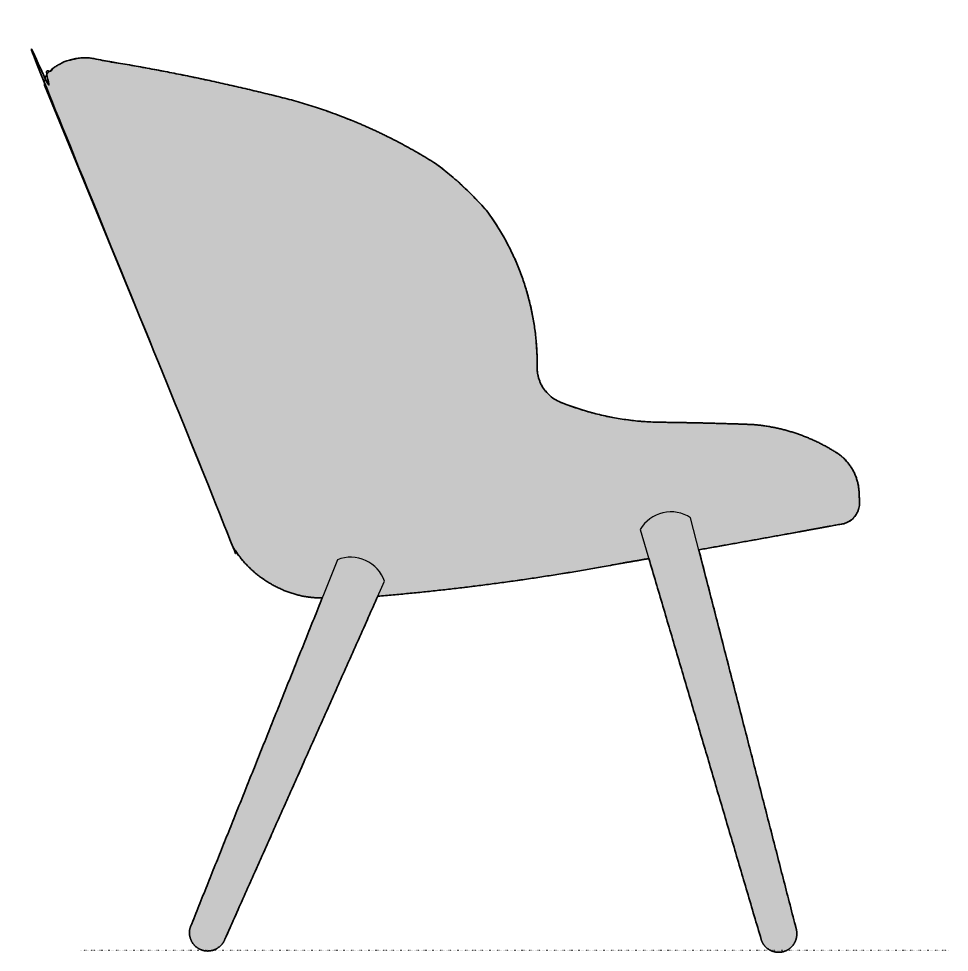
# Model space of a CAD drawing. Header units: millimetres. Extents: x 0 to 1796, y -976 to 737.
# Drawn here: x 1059 to 1796, y -2 to 737 of the extents above; entities that cross this region are included whole.
import ezdxf

# ---------------------------------------------------------------- set-up
doc = ezdxf.new("R2010")
doc.units = ezdxf.units.MM
doc.linetypes.add('Dots', pattern=[1, 0, -1])
doc.layers.add('Blocks', color=7, linetype='Continuous')
doc.layers.add('Blocks$Fill', color=7, linetype='Continuous', true_color=0xffffff)
for name, color, linetype, lineweight, true_color in [('Blocks$Inner', 7, 'Continuous', 25, 0x007f00), ('Blocks$Outline', 7, 'Continuous', 35, 0xff3f3f), ('Groud', 7, 'Dots', 25, 0x243775)]:
    doc.layers.add(name, color=color, linetype=linetype, lineweight=lineweight, true_color=true_color)

# ---------------------------------------------------------------- blocks, each defined once
blk = doc.blocks.new('Capri Lounge Chair Oak Side')
at = {"layer": 'Blocks$Fill'}
blk.add_hatch(color=256, dxfattribs=at).paths.add_polyline_path([(87.21, 18.71), (87.09, 18.42), (86.98, 18.12), (86.87, 17.83), (86.78, 17.52), (86.68, 17.21), (86.6, 16.9), (86.53, 16.58), (86.46, 16.26), (86.4, 15.93), (86.35, 15.6), (86.31, 15.27), (86.28, 14.94), (86.25, 14.6), (86.24, 14.26), (86.23, 13.92), (86.23, 13.57), (86.24, 13.23), (86.26, 12.88), (86.29, 12.54), (86.33, 12.19), (86.37, 11.84), (86.43, 11.5), (86.49, 11.15), (86.56, 10.81), (86.64, 10.46), (86.73, 10.12), (86.82, 9.78), (86.93, 9.44), (87.04, 9.11), (87.15, 8.78), (87.28, 8.45), (87.41, 8.12), (87.55, 7.8), (87.7, 7.48), (87.86, 7.16), (88.02, 6.85), (88.19, 6.54), (88.38, 6.23), (88.57, 5.92), (88.76, 5.62), (88.97, 5.32), (89.19, 5.03), (89.41, 4.74), (89.64, 4.46), (89.87, 4.18), (90.12, 3.91), (90.37, 3.65), (90.63, 3.39), (90.89, 3.14), (91.16, 2.89), (91.44, 2.66), (91.72, 2.43), (92.01, 2.2), (92.3, 1.99), (92.6, 1.78), (92.9, 1.58), (93.21, 1.39), (93.52, 1.21), (93.83, 1.03), (94.14, 0.86), (94.46, 0.71), (94.79, 0.56), (95.11, 0.42), (95.43, 0.28), (95.76, 0.16), (96.1, 0.04), (96.43, -0.07), (96.78, -0.17), (97.12, -0.26), (97.47, -0.34), (97.82, -0.42), (98.18, -0.49), (98.53, -0.55), (98.89, -0.6), (99.25, -0.64), (99.61, -0.67), (99.98, -0.69), (100.34, -0.7), (100.71, -0.71), (101.07, -0.7), (101.44, -0.69), (101.8, -0.66), (102.16, -0.63), (102.53, -0.59), (102.89, -0.54), (103.24, -0.48), (103.6, -0.41), (103.95, -0.33), (104.3, -0.24), (104.65, -0.15), (104.99, -0.05), (105.33, 0.07), (105.67, 0.18), (106, 0.31), (106.33, 0.45), (106.65, 0.59), (106.97, 0.74), (107.28, 0.89), (107.6, 1.06), (107.91, 1.23), (108.22, 1.42), (108.52, 1.6), (108.82, 1.8), (109.12, 2.01), (109.41, 2.22), (109.7, 2.44), (109.98, 2.67), (110.26, 2.9), (110.53, 3.14), (110.8, 3.39), (111.06, 3.64), (111.31, 3.9), (111.56, 4.17), (111.8, 4.44), (112.03, 4.72), (112.26, 5), (112.48, 5.29), (112.69, 5.58), (112.89, 5.87), (113.08, 6.17), (113.27, 6.48), (113.45, 6.78), (113.62, 7.09), (113.78, 7.41), (113.94, 7.72), (114.08, 8.04), (114.22, 8.36), (114.35, 8.68), (235.27, 279.87), (283.61, 284.53), (331.84, 290.42), (379.9, 297.53), (427.76, 305.85), (449.67, 309.65), (449.69, 309.65), (538.56, 8.37), (538.64, 8.07), (538.73, 7.77), (538.83, 7.47), (538.94, 7.16), (539.05, 6.86), (539.18, 6.57), (539.32, 6.27), (539.46, 5.97), (539.61, 5.68), (539.77, 5.39), (539.94, 5.1), (540.12, 4.81), (540.31, 4.53), (540.51, 4.25), (540.71, 3.98), (540.92, 3.71), (541.14, 3.44), (541.37, 3.18), (541.6, 2.92), (541.84, 2.67), (542.09, 2.43), (542.35, 2.19), (542.61, 1.95), (542.88, 1.72), (543.15, 1.5), (543.43, 1.28), (543.71, 1.07), (544, 0.87), (544.29, 0.67), (544.59, 0.48), (544.88, 0.3), (545.19, 0.12), (545.5, -0.05), (545.81, -0.21), (546.13, -0.37), (546.45, -0.52), (546.78, -0.66), (547.11, -0.79), (547.45, -0.92), (547.79, -1.03), (548.14, -1.14), (548.48, -1.24), (548.84, -1.33), (549.19, -1.42), (549.55, -1.49), (549.91, -1.55), (550.27, -1.61), (550.63, -1.66), (550.99, -1.69), (551.36, -1.72), (551.72, -1.74), (552.08, -1.75), (552.45, -1.75), (552.81, -1.74), (553.17, -1.73), (553.53, -1.7), (553.89, -1.66), (554.25, -1.62), (554.6, -1.57), (554.96, -1.5), (555.31, -1.43), (555.65, -1.35), (555.99, -1.27), (556.33, -1.17), (556.67, -1.07), (557, -0.96), (557.34, -0.84), (557.67, -0.71), (558, -0.57), (558.33, -0.42), (558.65, -0.27), (558.97, -0.11), (559.29, 0.07), (559.6, 0.25), (559.91, 0.43), (560.22, 0.63), (560.52, 0.84), (560.82, 1.05), (561.11, 1.27), (561.39, 1.5), (561.67, 1.73), (561.95, 1.97), (562.22, 2.22), (562.48, 2.47), (562.73, 2.74), (562.98, 3), (563.22, 3.27), (563.45, 3.55), (563.67, 3.84), (563.89, 4.12), (564.1, 4.41), (564.3, 4.71), (564.49, 5.01), (564.67, 5.31), (564.85, 5.62), (565.02, 5.93), (565.18, 6.24), (565.33, 6.56), (565.48, 6.88), (565.62, 7.21), (565.75, 7.54), (565.87, 7.88), (565.99, 8.22), (566.1, 8.56), (566.2, 8.91), (566.3, 9.26), (566.38, 9.61), (566.46, 9.97), (566.52, 10.32), (566.58, 10.68), (566.63, 11.04), (566.68, 11.4), (566.71, 11.76), (566.73, 12.13), (566.75, 12.49), (566.75, 12.85), (566.75, 13.21), (566.74, 13.57), (566.72, 13.93), (566.69, 14.28), (566.65, 14.64), (566.61, 14.99), (566.55, 15.34), (566.49, 15.69), (566.42, 16.03), (566.34, 16.37), (566.25, 16.7), (566.16, 17.03), (489.2, 316.59), (600.61, 336.69), (601.02, 336.72), (601.44, 336.76), (601.85, 336.82), (602.26, 336.89), (602.68, 336.96), (603.09, 337.05), (603.5, 337.15), (603.91, 337.25), (604.32, 337.37), (604.73, 337.5), (605.13, 337.64), (605.53, 337.79), (605.93, 337.95), (606.32, 338.12), (606.71, 338.3), (607.1, 338.49), (607.48, 338.69), (607.85, 338.9), (608.22, 339.12), (608.58, 339.35), (608.94, 339.58), (609.29, 339.83), (609.63, 340.08), (609.97, 340.34), (610.3, 340.61), (610.62, 340.89), (610.93, 341.17), (611.23, 341.46), (611.53, 341.76), (611.82, 342.06), (612.09, 342.37), (612.36, 342.68), (612.63, 343), (612.88, 343.33), (613.13, 343.66), (613.37, 344.01), (613.6, 344.36), (613.83, 344.71), (614.05, 345.08), (614.25, 345.45), (614.45, 345.82), (614.64, 346.2), (614.82, 346.59), (615, 346.98), (615.16, 347.38), (615.31, 347.78), (615.45, 348.19), (615.58, 348.59), (615.7, 349.01), (615.81, 349.42), (615.91, 349.84), (616, 350.26), (616.08, 350.68), (616.15, 351.1), (616.2, 351.52), (616.25, 351.95), (616.29, 352.37), (616.31, 352.79), (616.32, 353.21), (616.33, 353.63), (616.32, 354.05), (616.3, 354.47), (616.28, 354.88), (616.24, 355.29), (616.26, 355.88), (616.26, 356.46), (616.26, 357.04), (616.23, 357.63), (616.2, 358.21), (616.15, 358.79), (616.09, 359.37), (616.01, 359.95), (616.01, 361.22), (615.97, 362.49), (615.88, 363.77), (615.75, 365.06), (615.58, 366.35), (615.36, 367.65), (615.1, 368.94), (614.79, 370.23), (614.44, 371.51), (614.04, 372.79), (613.6, 374.06), (613.12, 375.32), (612.58, 376.56), (612.01, 377.78), (611.39, 378.99), (610.73, 380.17), (610.03, 381.33), (609.3, 382.47), (608.52, 383.57), (607.71, 384.65), (606.86, 385.7), (605.98, 386.71), (605.07, 387.69), (604.13, 388.64), (603.16, 389.55), (602.17, 390.42), (601.16, 391.25), (600.12, 392.04), (599.07, 392.79), (598, 393.51), (596.92, 394.18), (595.82, 394.81), (592.18, 396.98), (588.46, 399.04), (584.67, 401), (580.82, 402.85), (576.91, 404.59), (572.94, 406.21), (568.92, 407.71), (564.86, 409.1), (560.75, 410.36), (556.62, 411.49), (552.45, 412.51), (548.26, 413.39), (544.06, 414.16), (539.84, 414.79), (535.62, 415.3), (531.39, 415.68), (458.42, 417.47), (453.45, 417.59), (448.48, 417.83), (443.51, 418.19), (438.55, 418.66), (433.59, 419.24), (428.64, 419.94), (423.7, 420.75), (418.79, 421.67), (413.9, 422.71), (409.03, 423.86), (404.19, 425.11), (399.39, 426.48), (394.62, 427.96), (389.9, 429.54), (385.22, 431.23), (380.59, 433.02), (380.09, 433.2), (379.6, 433.4), (379.11, 433.6), (378.62, 433.82), (378.13, 434.05), (377.64, 434.28), (377.15, 434.53), (376.67, 434.79), (376.19, 435.06), (375.71, 435.33), (375.24, 435.62), (374.77, 435.92), (374.3, 436.23), (373.84, 436.54), (373.38, 436.87), (372.93, 437.21), (372.48, 437.56), (372.04, 437.91), (371.6, 438.28), (371.17, 438.65), (370.75, 439.04), (370.33, 439.43), (369.92, 439.84), (369.52, 440.25), (369.13, 440.67), (368.74, 441.09), (368.36, 441.53), (367.99, 441.97), (367.63, 442.43), (367.28, 442.88), (366.93, 443.35), (366.6, 443.82), (366.27, 444.3), (365.95, 444.79), (365.65, 445.28), (365.35, 445.78), (365.06, 446.28), (364.79, 446.79), (364.52, 447.3), (364.27, 447.82), (364.02, 448.34), (363.79, 448.86), (363.57, 449.39), (363.35, 449.92), (363.15, 450.45), (362.96, 450.99), (362.78, 451.53), (362.61, 452.07), (362.45, 452.61), (362.31, 453.15), (362.17, 453.7), (362.05, 454.24), (361.93, 454.79), (361.83, 455.33), (361.73, 455.88), (361.65, 456.42), (361.58, 456.96), (361.52, 457.5), (361.47, 458.04), (361.43, 458.58), (361.39, 459.12), (361.37, 459.65), (361.36, 460.18), (361.36, 460.71), (361.37, 464.75), (361.3, 468.81), (361.14, 472.87), (360.91, 476.94), (360.6, 481.01), (360.2, 485.09), (359.72, 489.16), (359.16, 493.23), (358.51, 497.3), (357.79, 501.36), (356.98, 505.41), (356.08, 509.44), (355.11, 513.46), (354.06, 517.46), (352.92, 521.44), (351.7, 525.4), (350.41, 529.34), (349.03, 533.24), (347.58, 537.12), (346.05, 540.96), (344.45, 544.77), (342.77, 548.54), (341.01, 552.27), (339.19, 555.96), (337.29, 559.61), (335.33, 563.21), (333.29, 566.76), (331.2, 570.27), (329.03, 573.73), (326.81, 577.13), (324.53, 580.48), (322.18, 583.77), (317.52, 589.03), (312.7, 594.17), (307.75, 599.17), (302.65, 604.03), (297.42, 608.76), (292.06, 613.33), (286.59, 617.75), (281, 622.01), (274.34, 626.14), (267.6, 630.14), (260.77, 634.03), (253.87, 637.78), (246.9, 641.42), (239.85, 644.92), (232.74, 648.29), (225.57, 651.53), (218.34, 654.64), (211.05, 657.61), (203.71, 660.44), (196.32, 663.13), (188.89, 665.69), (181.42, 668.1), (173.92, 670.37), (166.38, 672.5), (126.24, 682.27), (85.86, 691.05), (45.28, 698.86), (4.54, 705.67), (3.51, 705.69), (2.47, 705.68), (1.42, 705.64), (0.38, 705.58), (-0.67, 705.5), (-1.72, 705.38), (-2.77, 705.24), (-3.82, 705.07), (-4.86, 704.87), (-5.91, 704.65), (-6.95, 704.39), (-7.98, 704.11), (-9.01, 703.81), (-10.03, 703.47), (-11.05, 703.12), (-12.05, 702.73), (-13.04, 702.32), (-14.02, 701.88), (-14.99, 701.42), (-15.95, 700.93), (-16.89, 700.42), (-17.82, 699.88), (-18.73, 699.33), (-19.62, 698.75), (-20.5, 698.15), (-21.36, 697.53), (-22.2, 696.89), (-23.02, 696.23), (-23.82, 695.55), (-24.6, 694.86), (-25.36, 694.15), (-26.09, 693.42), (-26.27, 693.18), (-26.45, 692.94), (-26.62, 692.69), (-26.78, 692.43), (-26.94, 692.17), (-27.09, 691.91), (-27.24, 691.64), (-27.38, 691.36), (-27.51, 691.08), (-27.64, 690.8), (-27.76, 690.52), (-27.88, 690.23), (-27.98, 689.94), (-28.08, 689.64), (-28.17, 689.34), (-28.26, 689.04), (-28.33, 688.74), (-28.4, 688.44), (-28.47, 688.13), (-28.52, 687.83), (-28.57, 687.52), (-28.61, 687.21), (-28.64, 686.91), (-28.66, 686.6), (-28.68, 686.29), (-28.69, 685.98), (-28.69, 685.68), (-28.68, 685.37), (-28.67, 685.07), (-28.64, 684.77), (-28.62, 684.47), (-28.58, 684.17), (93.38, 387.22), (119.67, 320.19), (120.81, 318.33), (122, 316.5), (123.24, 314.69), (124.54, 312.91), (125.88, 311.15), (127.28, 309.42), (128.72, 307.72), (130.21, 306.05), (131.75, 304.42), (133.33, 302.82), (134.96, 301.27), (136.63, 299.75), (138.34, 298.28), (140.09, 296.85), (141.88, 295.46), (143.7, 294.12), (145.56, 292.83), (147.45, 291.59), (149.38, 290.4), (151.33, 289.26), (153.3, 288.17), (155.3, 287.14), (157.33, 286.16), (159.37, 285.24), (161.43, 284.37), (163.51, 283.55), (165.59, 282.8), (167.69, 282.1), (169.8, 281.45), (171.92, 280.87), (174.04, 280.33), (176.16, 279.86), (178.03, 279.54), (179.91, 279.27), (181.8, 279.04), (183.69, 278.84), (185.59, 278.7), (187.49, 278.59), (189.38, 278.52), (191.28, 278.5), (191.3, 278.5)], flags=0)
at = {"layer": 'Blocks$Inner'}
for p, q in [((-28.58, 684.17), (93.38, 387.22)), ((93.38, 387.22), (119.67, 320.19)), ((566.16, 17.03), (482.68, 341.96)), ((442.9, 332.66), (538.56, 8.37)), ((203.39, 308.67), (87.21, 18.71)), ((449.67, 309.65), (449.69, 309.65)), ((114.35, 8.68), (240.54, 291.7)), ((191.28, 278.5), (191.3, 278.5))]:
    blk.add_line(p, q, dxfattribs=at)
for centre, radius, start, end in [((3.33, 664.27), 41.42, 88.32215, 135.25773), ((-255.92, -976.75), 1702.47, 75.63776, 81.19987), ((-16.16, 685.79), 12.52, 142.46242, 187.45625), ((55.26, 264.91), 422.47, 57.7017, 74.75025), ((129.73, 417.82), 254.12, 40.77153, 53.46937), ((156.14, 463.14), 205.23, 359.32098, 35.9985), ((422.08, -2554.91), 2972.6, 87.89248, 89.29956), ((520.6, 272.45), 143.64, 58.41807, 85.68911), ((576.79, 360.51), 39.23, 359.1894, 60.97616), ((599.41, 353.56), 16.92, 274.07952, 5.87136), ((590.98, 356.41), 25.28, 357.4664, 8.04937), ((467.16, 318.62), 28.03, 56.38431, 149.93892), ((-2322.16, 16219.83), 16149.82, 280.025132, 280.426772), ((194.06, 364.66), 86.67, 210.87542, 258.08069), ((213.99, 282.72), 28.03, 18.67879, 112.22176), ((74.92, 2193.95), 1920.79, 274.78853, 280.5849), ((-2322.16, 16219.83), 16149.82, 279.803842, 279.882739), ((191.4, 364.6), 86.11, 259.80231, 269.91876)]:
    blk.add_arc(centre, radius, start, end, dxfattribs=at)
at = {"layer": 'Blocks$Inner', "extrusion": (0, 0, -1)}
for centre, radius, start, end in [((-390.68, 460.55), 29.32, 290.14025, 0.32056), ((-461.54, 635.65), 218.2, 270.8201, 291.77671)]:
    blk.add_arc(centre, radius, start, end, dxfattribs=at)
at = {"layer": 'Blocks$Inner'}
for points, knots in [([(87.21, 18.71), (85.06, 13.74), (87.41, 8.12), (89.76, 2.51), (95.43, 0.28), (101.11, -1.94), (106.65, 0.59), (112.19, 3.11), (114.35, 8.68)], [714.11917, 714.11917, 714.11917, 725.642932, 725.642932, 737.166694, 737.166694, 748.690455, 748.690455, 760.214217, 760.214217, 760.214217]), ([(538.56, 8.37), (539.89, 3.13), (545.19, 0.12), (550.49, -2.88), (556.33, -1.17), (562.18, 0.54), (565.02, 5.93), (567.86, 11.32), (566.16, 17.03)], [765.454278, 765.454278, 765.454278, 776.978039, 776.978039, 788.501801, 788.501801, 800.025563, 800.025563, 811.549325, 811.549325, 811.549325])]:
    blk.add_rational_spline(points, [1, 0.920892717152, 1, 0.920892717152, 1, 0.920892717152, 1, 0.920892717152, 1], degree=2, knots=knots, dxfattribs=at)
at = {"layer": 'Blocks$Outline'}
for points, weights, knots in [([(489.2, 316.59), (544.94, 326.44), (600.61, 336.69), (607.76, 337.2), (612.36, 342.68), (616.97, 348.17), (616.24, 355.29), (616.34, 357.63), (616.01, 359.95), (616.35, 383.42), (595.82, 394.81), (566.14, 413.06), (531.39, 415.68), (494.92, 417.02), (458.42, 417.47), (418.06, 418.04), (380.59, 433.02), (361.25, 440.11), (361.36, 460.71), (362.17, 528.73), (322.18, 583.77), (303.72, 605.18), (281, 622.01), (227.47, 655.85), (166.38, 672.5), (86.27, 693.02), (4.54, 705.67), (-13.44, 706.2), (-26.09, 693.42), (-29.25, 689.31), (-28.58, 684.17), (32.4, 535.69), (93.38, 387.22), (106.52, 353.7), (119.67, 320.19), (139.1, 287.68), (176.16, 279.86), (183.66, 278.51), (191.28, 278.5), (191.29, 278.5), (191.3, 278.5)], [1, 0.999993857597, 1, 0.920859362666, 1, 0.920859362666, 1, 0.995738415481, 1, 0.858124258712, 1, 0.9718150451, 1, 0.999924612605, 1, 0.983323832551, 1, 0.818248497039, 1, 0.949212855298, 1, 0.993866897947, 1, 0.988953160317, 1, 0.99882223667, 1, 0.917284078588, 1, 0.923900131994, 1, 1, 1, 1, 1, 0.916344302819, 1, 0.996105611387, 1, 1, 1], [0, 0, 0, 113.209322, 113.209322, 126.763306, 126.763306, 140.317289, 140.317289, 144.986941, 144.986941, 187.291861, 187.291861, 255.657843, 255.657843, 328.659588, 328.659588, 408.470572, 408.470572, 444.389391, 444.389391, 575.767365, 575.767365, 632.085469, 632.085469, 757.79326, 757.79326, 923.063673, 923.063673, 956.99413, 956.99413, 966.829002, 966.829002, 967.829002, 967.829002, 968.829002, 968.829002, 1040.239177, 1040.239177, 1055.442523, 1055.442523, 1055.479374, 1055.479374, 1055.479374]), ([(235.27, 279.87), (332.17, 287.99), (427.76, 305.85), (438.71, 307.74), (449.67, 309.65), (449.68, 309.65), (449.69, 309.65)], [1, 0.998720959779, 1, 0.999999762979, 1, 1, 1], [0, 0, 0, 194.317655, 194.317655, 216.556203, 216.556203, 216.603806, 216.603806, 216.603806]), ([(87.21, 18.71), (85.06, 13.74), (87.41, 8.12), (89.76, 2.51), (95.43, 0.28), (101.11, -1.94), (106.65, 0.59), (112.19, 3.11), (114.35, 8.68)], [1, 0.920892717152, 1, 0.920892717152, 1, 0.920892717152, 1, 0.920892717152, 1], [0, 0, 0, 11.523762, 11.523762, 23.047524, 23.047524, 34.571285, 34.571285, 46.095047, 46.095047, 46.095047]), ([(538.56, 8.37), (539.89, 3.13), (545.19, 0.12), (550.49, -2.88), (556.33, -1.17), (562.18, 0.54), (565.02, 5.93), (567.86, 11.32), (566.16, 17.03)], [1, 0.920892717152, 1, 0.920892717152, 1, 0.920892717152, 1, 0.920892717152, 1], [0, 0, 0, 11.523762, 11.523762, 23.047524, 23.047524, 34.571285, 34.571285, 46.095047, 46.095047, 46.095047])]:
    blk.add_rational_spline(points, weights, degree=2, knots=knots, dxfattribs=at)
for points in [[(566.16, 17.03), (527.68, 166.81), (489.2, 316.59)], [(449.69, 309.65), (494.12, 159.01), (538.56, 8.37)], [(191.3, 278.5), (139.26, 148.6), (87.21, 18.71)], [(114.35, 8.68), (174.81, 144.27), (235.27, 279.87)]]:
    blk.add_open_spline(points, degree=2, dxfattribs=at)

msp = doc.modelspace()

# ---------------------------------------------------------------- linework, layer by layer
at = {"layer": 'Groud'}
msp.add_lwpolyline([(1108.13, 0), (1795.5, 0)], dxfattribs=at)

# ---------------------------------------------------------------- block references
at = {"layer": 'Blocks'}
msp.add_blockref('Capri Lounge Chair Oak Side', (1108.13, 0), dxfattribs=at)

doc.saveas('drawing.dxf')
